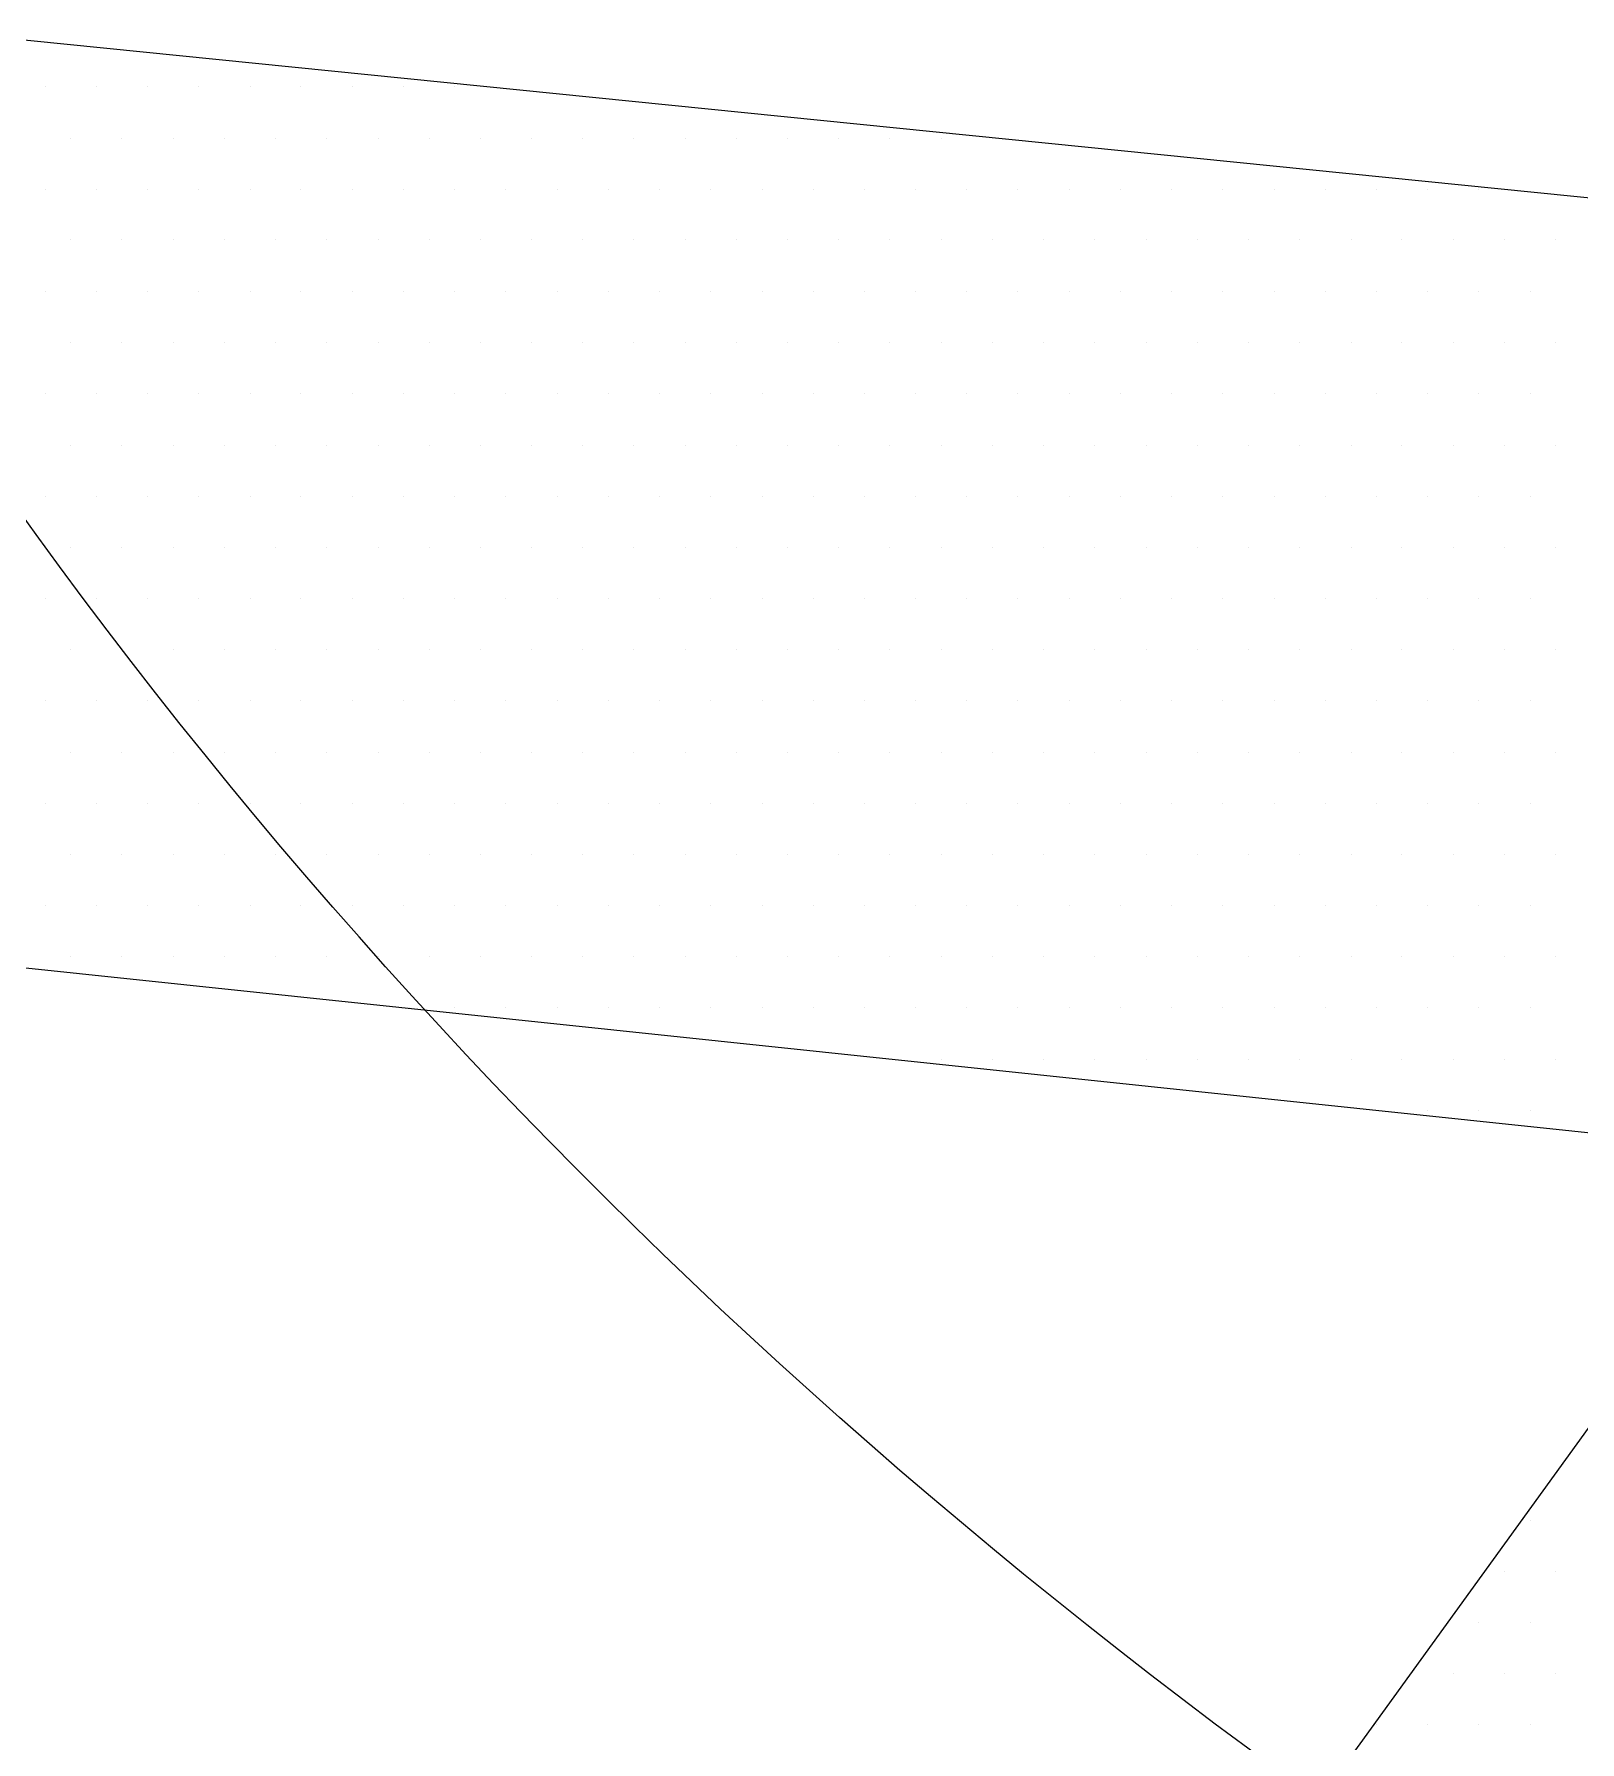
# Paper-space layout 'TOP_A1_00200_01-01-2017_MODELE' of a CAD drawing. Header units: millimetres. Extents: x -52 to 293, y -3 to 294.
# Drawn here: x -26.957 to -24.188, y 48.475 to 51.535 of the extents above; entities that cross this region are included whole.
import ezdxf

# ---------------------------------------------------------------- set-up
doc = ezdxf.new("R2010")
doc.units = ezdxf.units.MM
doc.header["$LTSCALE"] = 2
doc.linetypes.add('CACHEX2', pattern=[0.75, 0.5, -0.25])
for name, color, linetype in [('CALQUE_7', 4, 'Continuous'), ('CARTOUCHE', 7, 'Continuous'), ('rosace', 7, 'Continuous')]:
    doc.layers.add(name, color=color, linetype=linetype)

# ---------------------------------------------------------------- blocks, each defined once
blk = doc.blocks.new('A$C715108E3')
at = {"layer": 'CALQUE_7', "color": 131}
for p, q in [((-18.1847, -18.5599), (-18.1847, -18.5599)), ((-18.0927, -18.5599), (-18.0927, -18.5599)), ((-18.0014, -18.5599), (-18.0014, -18.5599)), ((-17.9094, -18.5599), (-17.9094, -18.5599)), ((-17.8174, -18.5599), (-17.8174, -18.5599)), ((-17.7263, -18.5599), (-17.7263, -18.5599)), ((-17.6341, -18.5599), (-17.6341, -18.5599)), ((-17.5424, -18.5599), (-17.5424, -18.5599)), ((-17.4504, -18.5599), (-17.4504, -18.5599)), ((-18.139, -18.6525), (-18.139, -18.6525)), ((-18.047, -18.6525), (-18.047, -18.6525)), ((-17.9549, -18.6525), (-17.9549, -18.6525)), ((-17.8637, -18.6525), (-17.8637, -18.6525)), ((-17.7716, -18.6525), (-17.7716, -18.6525)), ((-17.6798, -18.6525), (-17.6798, -18.6525)), ((-17.588, -18.6525), (-17.588, -18.6525)), ((-17.4965, -18.6525), (-17.4965, -18.6525)), ((-17.4049, -18.6525), (-17.4049, -18.6525)), ((-17.3129, -18.6525), (-17.3129, -18.6525)), ((-17.2214, -18.6525), (-17.2214, -18.6525)), ((-17.1296, -18.6525), (-17.1296, -18.6525)), ((-17.0377, -18.6525), (-17.0377, -18.6525)), ((-16.9463, -18.6525), (-16.9463, -18.6525)), ((-16.8544, -18.6525), (-16.8544, -18.6525)), ((-16.7626, -18.6525), (-16.7626, -18.6525)), ((-16.6712, -18.6525), (-16.6712, -18.6525)), ((-16.5793, -18.6525), (-16.5793, -18.6525)), ((-18.1847, -18.7438), (-18.1847, -18.7438)), ((-18.0927, -18.7438), (-18.0927, -18.7438)), ((-18.0014, -18.7438), (-18.0014, -18.7438)), ((-17.9094, -18.7438), (-17.9094, -18.7438)), ((-17.8174, -18.7438), (-17.8174, -18.7438)), ((-17.7263, -18.7438), (-17.7263, -18.7438)), ((-17.6341, -18.7438), (-17.6341, -18.7438)), ((-17.5424, -18.7438), (-17.5424, -18.7438)), ((-17.4504, -18.7438), (-17.4504, -18.7438)), ((-17.359, -18.7438), (-17.359, -18.7438)), ((-17.2671, -18.7438), (-17.2671, -18.7438)), ((-17.1753, -18.7438), (-17.1753, -18.7438)), ((-17.0838, -18.7438), (-17.0838, -18.7438)), ((-16.992, -18.7438), (-16.992, -18.7438)), ((-16.9002, -18.7438), (-16.9002, -18.7438)), ((-16.8087, -18.7438), (-16.8087, -18.7438)), ((-16.7169, -18.7438), (-16.7169, -18.7438)), ((-16.6249, -18.7438), (-16.6249, -18.7438)), ((-16.5336, -18.7438), (-16.5336, -18.7438)), ((-16.4418, -18.7438), (-16.4418, -18.7438)), ((-16.3497, -18.7438), (-16.3497, -18.7438)), ((-16.2577, -18.7438), (-16.2577, -18.7438)), ((-16.1666, -18.7438), (-16.1666, -18.7438)), ((-16.0744, -18.7438), (-16.0744, -18.7438)), ((-15.9828, -18.7438), (-15.9828, -18.7438)), ((-15.8915, -18.7438), (-15.8915, -18.7438)), ((-15.7995, -18.7438), (-15.7995, -18.7438)), ((-15.7075, -18.7438), (-15.7075, -18.7438)), ((-15.616, -18.7438), (-15.616, -18.7438)), ((-18.139, -18.835), (-18.139, -18.835)), ((-18.047, -18.835), (-18.047, -18.835)), ((-17.9549, -18.835), (-17.9549, -18.835)), ((-17.8637, -18.835), (-17.8637, -18.835)), ((-17.7716, -18.835), (-17.7716, -18.835)), ((-17.6798, -18.835), (-17.6798, -18.835)), ((-17.588, -18.835), (-17.588, -18.835)), ((-17.4965, -18.835), (-17.4965, -18.835)), ((-17.4049, -18.835), (-17.4049, -18.835)), ((-17.3129, -18.835), (-17.3129, -18.835)), ((-17.2214, -18.835), (-17.2214, -18.835)), ((-17.1296, -18.835), (-17.1296, -18.835)), ((-17.0377, -18.835), (-17.0377, -18.835)), ((-16.9463, -18.835), (-16.9463, -18.835)), ((-16.8544, -18.835), (-16.8544, -18.835)), ((-16.7626, -18.835), (-16.7626, -18.835)), ((-16.6712, -18.835), (-16.6712, -18.835)), ((-16.5793, -18.835), (-16.5793, -18.835)), ((-16.4873, -18.835), (-16.4873, -18.835)), ((-16.3953, -18.835), (-16.3953, -18.835)), ((-16.304, -18.835), (-16.304, -18.835)), ((-16.212, -18.835), (-16.212, -18.835)), ((-16.1203, -18.835), (-16.1203, -18.835)), ((-16.0287, -18.835), (-16.0287, -18.835)), ((-15.9369, -18.835), (-15.9369, -18.835)), ((-15.845, -18.835), (-15.845, -18.835)), ((-15.754, -18.835), (-15.754, -18.835)), ((-15.6619, -18.835), (-15.6619, -18.835)), ((-15.5699, -18.835), (-15.5699, -18.835)), ((-15.4786, -18.835), (-15.4786, -18.835)), ((-18.1847, -18.9276), (-18.1847, -18.9276)), ((-18.0927, -18.9276), (-18.0927, -18.9276)), ((-18.0014, -18.9276), (-18.0014, -18.9276)), ((-17.9094, -18.9276), (-17.9094, -18.9276)), ((-17.8174, -18.9276), (-17.8174, -18.9276)), ((-17.7263, -18.9276), (-17.7263, -18.9276)), ((-17.6341, -18.9276), (-17.6341, -18.9276)), ((-17.5424, -18.9276), (-17.5424, -18.9276)), ((-17.4504, -18.9276), (-17.4504, -18.9276)), ((-17.359, -18.9276), (-17.359, -18.9276)), ((-17.2671, -18.9276), (-17.2671, -18.9276)), ((-17.1753, -18.9276), (-17.1753, -18.9276)), ((-17.0838, -18.9276), (-17.0838, -18.9276)), ((-16.992, -18.9276), (-16.992, -18.9276)), ((-16.9002, -18.9276), (-16.9002, -18.9276)), ((-16.8087, -18.9276), (-16.8087, -18.9276)), ((-16.7169, -18.9276), (-16.7169, -18.9276)), ((-16.6249, -18.9276), (-16.6249, -18.9276)), ((-16.5336, -18.9276), (-16.5336, -18.9276)), ((-16.4418, -18.9276), (-16.4418, -18.9276)), ((-16.3497, -18.9276), (-16.3497, -18.9276)), ((-16.2577, -18.9276), (-16.2577, -18.9276)), ((-16.1666, -18.9276), (-16.1666, -18.9276)), ((-16.0744, -18.9276), (-16.0744, -18.9276)), ((-15.9828, -18.9276), (-15.9828, -18.9276)), ((-15.8915, -18.9276), (-15.8915, -18.9276)), ((-15.7995, -18.9276), (-15.7995, -18.9276)), ((-15.7075, -18.9276), (-15.7075, -18.9276)), ((-15.616, -18.9276), (-15.616, -18.9276)), ((-15.5242, -18.9276), (-15.5242, -18.9276)), ((-18.139, -19.0189), (-18.139, -19.0189)), ((-18.047, -19.0189), (-18.047, -19.0189)), ((-17.9549, -19.0189), (-17.9549, -19.0189)), ((-17.8637, -19.0189), (-17.8637, -19.0189)), ((-17.7716, -19.0189), (-17.7716, -19.0189)), ((-17.6798, -19.0189), (-17.6798, -19.0189)), ((-17.588, -19.0189), (-17.588, -19.0189)), ((-17.4965, -19.0189), (-17.4965, -19.0189)), ((-17.4049, -19.0189), (-17.4049, -19.0189)), ((-17.3129, -19.0189), (-17.3129, -19.0189)), ((-17.2214, -19.0189), (-17.2214, -19.0189)), ((-17.1296, -19.0189), (-17.1296, -19.0189)), ((-17.0377, -19.0189), (-17.0377, -19.0189)), ((-16.9463, -19.0189), (-16.9463, -19.0189)), ((-16.8544, -19.0189), (-16.8544, -19.0189)), ((-16.7626, -19.0189), (-16.7626, -19.0189)), ((-16.6712, -19.0189), (-16.6712, -19.0189)), ((-16.5793, -19.0189), (-16.5793, -19.0189)), ((-16.4873, -19.0189), (-16.4873, -19.0189)), ((-16.3953, -19.0189), (-16.3953, -19.0189)), ((-16.304, -19.0189), (-16.304, -19.0189)), ((-16.212, -19.0189), (-16.212, -19.0189)), ((-16.1203, -19.0189), (-16.1203, -19.0189)), ((-16.0287, -19.0189), (-16.0287, -19.0189)), ((-15.9369, -19.0189), (-15.9369, -19.0189)), ((-15.845, -19.0189), (-15.845, -19.0189)), ((-15.754, -19.0189), (-15.754, -19.0189)), ((-15.6619, -19.0189), (-15.6619, -19.0189)), ((-15.5699, -19.0189), (-15.5699, -19.0189)), ((-15.4786, -19.0189), (-15.4786, -19.0189)), ((-18.1847, -19.1101), (-18.1847, -19.1101)), ((-18.0927, -19.1101), (-18.0927, -19.1101)), ((-18.0014, -19.1101), (-18.0014, -19.1101)), ((-17.9094, -19.1101), (-17.9094, -19.1101)), ((-17.8174, -19.1101), (-17.8174, -19.1101)), ((-17.7263, -19.1101), (-17.7263, -19.1101)), ((-17.6341, -19.1101), (-17.6341, -19.1101)), ((-17.5424, -19.1101), (-17.5424, -19.1101)), ((-17.4504, -19.1101), (-17.4504, -19.1101)), ((-17.359, -19.1101), (-17.359, -19.1101)), ((-17.2671, -19.1101), (-17.2671, -19.1101)), ((-17.1753, -19.1101), (-17.1753, -19.1101)), ((-17.0838, -19.1101), (-17.0838, -19.1101)), ((-16.992, -19.1101), (-16.992, -19.1101)), ((-16.9002, -19.1101), (-16.9002, -19.1101)), ((-16.8087, -19.1101), (-16.8087, -19.1101)), ((-16.7169, -19.1101), (-16.7169, -19.1101)), ((-16.6249, -19.1101), (-16.6249, -19.1101)), ((-16.5336, -19.1101), (-16.5336, -19.1101)), ((-16.4418, -19.1101), (-16.4418, -19.1101)), ((-16.3497, -19.1101), (-16.3497, -19.1101)), ((-16.2577, -19.1101), (-16.2577, -19.1101)), ((-16.1666, -19.1101), (-16.1666, -19.1101)), ((-16.0744, -19.1101), (-16.0744, -19.1101)), ((-15.9828, -19.1101), (-15.9828, -19.1101)), ((-15.8915, -19.1101), (-15.8915, -19.1101)), ((-15.7995, -19.1101), (-15.7995, -19.1101)), ((-15.7075, -19.1101), (-15.7075, -19.1101)), ((-15.616, -19.1101), (-15.616, -19.1101)), ((-15.5242, -19.1101), (-15.5242, -19.1101)), ((-18.139, -19.2027), (-18.139, -19.2027)), ((-18.047, -19.2027), (-18.047, -19.2027)), ((-17.9549, -19.2027), (-17.9549, -19.2027)), ((-17.8637, -19.2027), (-17.8637, -19.2027)), ((-17.7716, -19.2027), (-17.7716, -19.2027)), ((-17.6798, -19.2027), (-17.6798, -19.2027)), ((-17.588, -19.2027), (-17.588, -19.2027)), ((-17.4965, -19.2027), (-17.4965, -19.2027)), ((-17.4049, -19.2027), (-17.4049, -19.2027)), ((-17.3129, -19.2027), (-17.3129, -19.2027)), ((-17.2214, -19.2027), (-17.2214, -19.2027)), ((-17.1296, -19.2027), (-17.1296, -19.2027)), ((-17.0377, -19.2027), (-17.0377, -19.2027)), ((-16.9463, -19.2027), (-16.9463, -19.2027)), ((-16.8544, -19.2027), (-16.8544, -19.2027)), ((-16.7626, -19.2027), (-16.7626, -19.2027)), ((-16.6712, -19.2027), (-16.6712, -19.2027)), ((-16.5793, -19.2027), (-16.5793, -19.2027)), ((-16.4873, -19.2027), (-16.4873, -19.2027)), ((-16.3953, -19.2027), (-16.3953, -19.2027)), ((-16.304, -19.2027), (-16.304, -19.2027)), ((-16.212, -19.2027), (-16.212, -19.2027)), ((-16.1203, -19.2027), (-16.1203, -19.2027)), ((-16.0287, -19.2027), (-16.0287, -19.2027)), ((-15.9369, -19.2027), (-15.9369, -19.2027)), ((-15.845, -19.2027), (-15.845, -19.2027)), ((-15.754, -19.2027), (-15.754, -19.2027)), ((-15.6619, -19.2027), (-15.6619, -19.2027)), ((-15.5699, -19.2027), (-15.5699, -19.2027)), ((-15.4786, -19.2027), (-15.4786, -19.2027)), ((-18.1847, -19.294), (-18.1847, -19.294)), ((-18.0927, -19.294), (-18.0927, -19.294)), ((-18.0014, -19.294), (-18.0014, -19.294)), ((-17.9094, -19.294), (-17.9094, -19.294)), ((-17.8174, -19.294), (-17.8174, -19.294)), ((-17.7263, -19.294), (-17.7263, -19.294)), ((-17.6341, -19.294), (-17.6341, -19.294)), ((-17.5424, -19.294), (-17.5424, -19.294)), ((-17.4504, -19.294), (-17.4504, -19.294)), ((-17.359, -19.294), (-17.359, -19.294)), ((-17.2671, -19.294), (-17.2671, -19.294)), ((-17.1753, -19.294), (-17.1753, -19.294)), ((-17.0838, -19.294), (-17.0838, -19.294)), ((-16.992, -19.294), (-16.992, -19.294)), ((-16.9002, -19.294), (-16.9002, -19.294)), ((-16.8087, -19.294), (-16.8087, -19.294)), ((-16.7169, -19.294), (-16.7169, -19.294)), ((-16.6249, -19.294), (-16.6249, -19.294)), ((-16.5336, -19.294), (-16.5336, -19.294)), ((-16.4418, -19.294), (-16.4418, -19.294)), ((-16.3497, -19.294), (-16.3497, -19.294)), ((-16.2577, -19.294), (-16.2577, -19.294)), ((-16.1666, -19.294), (-16.1666, -19.294)), ((-16.0744, -19.294), (-16.0744, -19.294)), ((-15.9828, -19.294), (-15.9828, -19.294)), ((-15.8915, -19.294), (-15.8915, -19.294)), ((-15.7995, -19.294), (-15.7995, -19.294)), ((-15.7075, -19.294), (-15.7075, -19.294)), ((-15.616, -19.294), (-15.616, -19.294)), ((-15.5242, -19.294), (-15.5242, -19.294)), ((-18.139, -19.3855), (-18.139, -19.3855)), ((-18.047, -19.3855), (-18.047, -19.3855)), ((-17.9549, -19.3855), (-17.9549, -19.3855)), ((-17.8637, -19.3855), (-17.8637, -19.3855)), ((-17.7716, -19.3855), (-17.7716, -19.3855)), ((-17.6798, -19.3855), (-17.6798, -19.3855)), ((-17.588, -19.3855), (-17.588, -19.3855)), ((-17.4965, -19.3855), (-17.4965, -19.3855)), ((-17.4049, -19.3855), (-17.4049, -19.3855)), ((-17.3129, -19.3855), (-17.3129, -19.3855)), ((-17.2214, -19.3855), (-17.2214, -19.3855)), ((-17.1296, -19.3855), (-17.1296, -19.3855)), ((-17.0377, -19.3855), (-17.0377, -19.3855)), ((-16.9463, -19.3855), (-16.9463, -19.3855)), ((-16.8544, -19.3855), (-16.8544, -19.3855)), ((-16.7626, -19.3855), (-16.7626, -19.3855)), ((-16.6712, -19.3855), (-16.6712, -19.3855)), ((-16.5793, -19.3855), (-16.5793, -19.3855)), ((-16.4873, -19.3855), (-16.4873, -19.3855)), ((-16.3953, -19.3855), (-16.3953, -19.3855)), ((-16.304, -19.3855), (-16.304, -19.3855)), ((-16.212, -19.3855), (-16.212, -19.3855)), ((-16.1203, -19.3855), (-16.1203, -19.3855)), ((-16.0287, -19.3855), (-16.0287, -19.3855)), ((-15.9369, -19.3855), (-15.9369, -19.3855)), ((-15.845, -19.3855), (-15.845, -19.3855)), ((-15.754, -19.3855), (-15.754, -19.3855)), ((-15.6619, -19.3855), (-15.6619, -19.3855)), ((-15.5699, -19.3855), (-15.5699, -19.3855)), ((-15.4786, -19.3855), (-15.4786, -19.3855)), ((-18.1847, -19.4779), (-18.1847, -19.4779)), ((-18.0927, -19.4779), (-18.0927, -19.4779)), ((-18.0014, -19.4779), (-18.0014, -19.4779)), ((-17.9094, -19.4779), (-17.9094, -19.4779)), ((-17.8174, -19.4779), (-17.8174, -19.4779)), ((-17.7263, -19.4779), (-17.7263, -19.4779)), ((-17.6341, -19.4779), (-17.6341, -19.4779)), ((-17.5424, -19.4779), (-17.5424, -19.4779)), ((-17.4504, -19.4779), (-17.4504, -19.4779)), ((-17.359, -19.4779), (-17.359, -19.4779)), ((-17.2671, -19.4779), (-17.2671, -19.4779)), ((-17.1753, -19.4779), (-17.1753, -19.4779)), ((-17.0838, -19.4779), (-17.0838, -19.4779)), ((-16.992, -19.4779), (-16.992, -19.4779)), ((-16.9002, -19.4779), (-16.9002, -19.4779)), ((-16.8087, -19.4779), (-16.8087, -19.4779)), ((-16.7169, -19.4779), (-16.7169, -19.4779)), ((-16.6249, -19.4779), (-16.6249, -19.4779)), ((-16.5336, -19.4779), (-16.5336, -19.4779)), ((-16.4418, -19.4779), (-16.4418, -19.4779)), ((-16.3497, -19.4779), (-16.3497, -19.4779)), ((-16.2577, -19.4779), (-16.2577, -19.4779)), ((-16.1666, -19.4779), (-16.1666, -19.4779)), ((-16.0744, -19.4779), (-16.0744, -19.4779)), ((-15.9828, -19.4779), (-15.9828, -19.4779)), ((-15.8915, -19.4779), (-15.8915, -19.4779)), ((-15.7995, -19.4779), (-15.7995, -19.4779)), ((-15.7075, -19.4779), (-15.7075, -19.4779)), ((-15.616, -19.4779), (-15.616, -19.4779)), ((-15.5242, -19.4779), (-15.5242, -19.4779)), ((-18.139, -19.5693), (-18.139, -19.5693)), ((-18.047, -19.5693), (-18.047, -19.5693)), ((-17.9549, -19.5693), (-17.9549, -19.5693)), ((-17.8637, -19.5693), (-17.8637, -19.5693)), ((-17.7716, -19.5693), (-17.7716, -19.5693)), ((-17.6798, -19.5693), (-17.6798, -19.5693)), ((-17.588, -19.5693), (-17.588, -19.5693)), ((-17.4965, -19.5693), (-17.4965, -19.5693)), ((-17.4049, -19.5693), (-17.4049, -19.5693)), ((-17.3129, -19.5693), (-17.3129, -19.5693)), ((-17.2214, -19.5693), (-17.2214, -19.5693)), ((-17.1296, -19.5693), (-17.1296, -19.5693)), ((-17.0377, -19.5693), (-17.0377, -19.5693)), ((-16.9463, -19.5693), (-16.9463, -19.5693)), ((-16.8544, -19.5693), (-16.8544, -19.5693)), ((-16.7626, -19.5693), (-16.7626, -19.5693)), ((-16.6712, -19.5693), (-16.6712, -19.5693)), ((-16.5793, -19.5693), (-16.5793, -19.5693)), ((-16.4873, -19.5693), (-16.4873, -19.5693)), ((-16.3953, -19.5693), (-16.3953, -19.5693)), ((-16.304, -19.5693), (-16.304, -19.5693)), ((-16.212, -19.5693), (-16.212, -19.5693)), ((-16.1203, -19.5693), (-16.1203, -19.5693)), ((-16.0287, -19.5693), (-16.0287, -19.5693)), ((-15.9369, -19.5693), (-15.9369, -19.5693)), ((-15.845, -19.5693), (-15.845, -19.5693)), ((-15.754, -19.5693), (-15.754, -19.5693)), ((-15.6619, -19.5693), (-15.6619, -19.5693)), ((-15.5699, -19.5693), (-15.5699, -19.5693)), ((-15.4786, -19.5693), (-15.4786, -19.5693)), ((-18.1847, -19.6606), (-18.1847, -19.6606)), ((-18.0927, -19.6606), (-18.0927, -19.6606)), ((-18.0014, -19.6606), (-18.0014, -19.6606)), ((-17.9094, -19.6606), (-17.9094, -19.6606)), ((-17.8174, -19.6606), (-17.8174, -19.6606)), ((-17.7263, -19.6606), (-17.7263, -19.6606)), ((-17.6341, -19.6606), (-17.6341, -19.6606)), ((-17.5424, -19.6606), (-17.5424, -19.6606)), ((-17.4504, -19.6606), (-17.4504, -19.6606)), ((-17.359, -19.6606), (-17.359, -19.6606)), ((-17.2671, -19.6606), (-17.2671, -19.6606)), ((-17.1753, -19.6606), (-17.1753, -19.6606)), ((-17.0838, -19.6606), (-17.0838, -19.6606)), ((-16.992, -19.6606), (-16.992, -19.6606)), ((-16.9002, -19.6606), (-16.9002, -19.6606)), ((-16.8087, -19.6606), (-16.8087, -19.6606)), ((-16.7169, -19.6606), (-16.7169, -19.6606)), ((-16.6249, -19.6606), (-16.6249, -19.6606)), ((-16.5336, -19.6606), (-16.5336, -19.6606)), ((-16.4418, -19.6606), (-16.4418, -19.6606)), ((-16.3497, -19.6606), (-16.3497, -19.6606)), ((-16.2577, -19.6606), (-16.2577, -19.6606)), ((-16.1666, -19.6606), (-16.1666, -19.6606)), ((-16.0744, -19.6606), (-16.0744, -19.6606)), ((-15.9828, -19.6606), (-15.9828, -19.6606)), ((-15.8915, -19.6606), (-15.8915, -19.6606)), ((-15.7995, -19.6606), (-15.7995, -19.6606)), ((-15.7075, -19.6606), (-15.7075, -19.6606)), ((-15.616, -19.6606), (-15.616, -19.6606)), ((-15.5242, -19.6606), (-15.5242, -19.6606)), ((-18.139, -19.753), (-18.139, -19.753)), ((-18.047, -19.753), (-18.047, -19.753)), ((-17.9549, -19.753), (-17.9549, -19.753)), ((-17.8637, -19.753), (-17.8637, -19.753)), ((-17.7716, -19.753), (-17.7716, -19.753)), ((-17.6798, -19.753), (-17.6798, -19.753)), ((-17.588, -19.753), (-17.588, -19.753)), ((-17.4965, -19.753), (-17.4965, -19.753)), ((-17.4049, -19.753), (-17.4049, -19.753)), ((-17.3129, -19.753), (-17.3129, -19.753)), ((-17.2214, -19.753), (-17.2214, -19.753)), ((-17.1296, -19.753), (-17.1296, -19.753)), ((-17.0377, -19.753), (-17.0377, -19.753)), ((-16.9463, -19.753), (-16.9463, -19.753)), ((-16.8544, -19.753), (-16.8544, -19.753)), ((-16.7626, -19.753), (-16.7626, -19.753)), ((-16.6712, -19.753), (-16.6712, -19.753)), ((-16.5793, -19.753), (-16.5793, -19.753)), ((-16.4873, -19.753), (-16.4873, -19.753)), ((-16.3953, -19.753), (-16.3953, -19.753)), ((-16.304, -19.753), (-16.304, -19.753)), ((-16.212, -19.753), (-16.212, -19.753)), ((-16.1203, -19.753), (-16.1203, -19.753)), ((-16.0287, -19.753), (-16.0287, -19.753)), ((-15.9369, -19.753), (-15.9369, -19.753)), ((-15.845, -19.753), (-15.845, -19.753)), ((-15.754, -19.753), (-15.754, -19.753)), ((-15.6619, -19.753), (-15.6619, -19.753)), ((-15.5699, -19.753), (-15.5699, -19.753)), ((-15.4786, -19.753), (-15.4786, -19.753)), ((-18.1847, -19.8444), (-18.1847, -19.8444)), ((-18.0927, -19.8444), (-18.0927, -19.8444)), ((-18.0014, -19.8444), (-18.0014, -19.8444)), ((-17.9094, -19.8444), (-17.9094, -19.8444)), ((-17.8174, -19.8444), (-17.8174, -19.8444)), ((-17.7263, -19.8444), (-17.7263, -19.8444)), ((-17.6341, -19.8444), (-17.6341, -19.8444)), ((-17.5424, -19.8444), (-17.5424, -19.8444)), ((-17.4504, -19.8444), (-17.4504, -19.8444)), ((-17.359, -19.8444), (-17.359, -19.8444)), ((-17.2671, -19.8444), (-17.2671, -19.8444)), ((-17.1753, -19.8444), (-17.1753, -19.8444)), ((-17.0838, -19.8444), (-17.0838, -19.8444)), ((-16.992, -19.8444), (-16.992, -19.8444)), ((-16.9002, -19.8444), (-16.9002, -19.8444)), ((-16.8087, -19.8444), (-16.8087, -19.8444)), ((-16.7169, -19.8444), (-16.7169, -19.8444)), ((-16.6249, -19.8444), (-16.6249, -19.8444)), ((-16.5336, -19.8444), (-16.5336, -19.8444)), ((-16.4418, -19.8444), (-16.4418, -19.8444)), ((-16.3497, -19.8444), (-16.3497, -19.8444)), ((-16.2577, -19.8444), (-16.2577, -19.8444)), ((-16.1666, -19.8444), (-16.1666, -19.8444)), ((-16.0744, -19.8444), (-16.0744, -19.8444)), ((-15.9828, -19.8444), (-15.9828, -19.8444)), ((-15.8915, -19.8444), (-15.8915, -19.8444)), ((-15.7995, -19.8444), (-15.7995, -19.8444)), ((-15.7075, -19.8444), (-15.7075, -19.8444)), ((-15.616, -19.8444), (-15.616, -19.8444)), ((-15.5242, -19.8444), (-15.5242, -19.8444)), ((-18.139, -19.9357), (-18.139, -19.9357)), ((-18.047, -19.9357), (-18.047, -19.9357)), ((-17.9549, -19.9357), (-17.9549, -19.9357)), ((-17.8637, -19.9357), (-17.8637, -19.9357)), ((-17.7716, -19.9357), (-17.7716, -19.9357)), ((-17.6798, -19.9357), (-17.6798, -19.9357)), ((-17.588, -19.9357), (-17.588, -19.9357)), ((-17.4965, -19.9357), (-17.4965, -19.9357)), ((-17.4049, -19.9357), (-17.4049, -19.9357)), ((-17.3129, -19.9357), (-17.3129, -19.9357)), ((-17.2214, -19.9357), (-17.2214, -19.9357)), ((-17.1296, -19.9357), (-17.1296, -19.9357)), ((-17.0377, -19.9357), (-17.0377, -19.9357)), ((-16.9463, -19.9357), (-16.9463, -19.9357)), ((-16.8544, -19.9357), (-16.8544, -19.9357)), ((-16.7626, -19.9357), (-16.7626, -19.9357)), ((-16.6712, -19.9357), (-16.6712, -19.9357)), ((-16.5793, -19.9357), (-16.5793, -19.9357)), ((-16.4873, -19.9357), (-16.4873, -19.9357)), ((-16.3953, -19.9357), (-16.3953, -19.9357)), ((-16.304, -19.9357), (-16.304, -19.9357)), ((-16.212, -19.9357), (-16.212, -19.9357)), ((-16.1203, -19.9357), (-16.1203, -19.9357)), ((-16.0287, -19.9357), (-16.0287, -19.9357)), ((-15.9369, -19.9357), (-15.9369, -19.9357)), ((-15.845, -19.9357), (-15.845, -19.9357)), ((-15.754, -19.9357), (-15.754, -19.9357)), ((-15.6619, -19.9357), (-15.6619, -19.9357)), ((-15.5699, -19.9357), (-15.5699, -19.9357)), ((-15.4786, -19.9357), (-15.4786, -19.9357)), ((-18.1847, -20.0281), (-18.1847, -20.0281)), ((-18.0927, -20.0281), (-18.0927, -20.0281)), ((-18.0014, -20.0281), (-18.0014, -20.0281)), ((-17.9094, -20.0281), (-17.9094, -20.0281)), ((-17.8174, -20.0281), (-17.8174, -20.0281)), ((-17.7263, -20.0281), (-17.7263, -20.0281)), ((-17.6341, -20.0281), (-17.6341, -20.0281)), ((-17.5424, -20.0281), (-17.5424, -20.0281)), ((-17.4504, -20.0281), (-17.4504, -20.0281)), ((-17.359, -20.0281), (-17.359, -20.0281)), ((-17.2671, -20.0281), (-17.2671, -20.0281)), ((-17.1753, -20.0281), (-17.1753, -20.0281)), ((-17.0838, -20.0281), (-17.0838, -20.0281)), ((-16.992, -20.0281), (-16.992, -20.0281)), ((-16.9002, -20.0281), (-16.9002, -20.0281)), ((-16.8087, -20.0281), (-16.8087, -20.0281)), ((-16.7169, -20.0281), (-16.7169, -20.0281)), ((-16.6249, -20.0281), (-16.6249, -20.0281)), ((-16.5336, -20.0281), (-16.5336, -20.0281)), ((-16.4418, -20.0281), (-16.4418, -20.0281)), ((-16.3497, -20.0281), (-16.3497, -20.0281)), ((-16.2577, -20.0281), (-16.2577, -20.0281)), ((-16.1666, -20.0281), (-16.1666, -20.0281)), ((-16.0744, -20.0281), (-16.0744, -20.0281)), ((-15.9828, -20.0281), (-15.9828, -20.0281)), ((-15.8915, -20.0281), (-15.8915, -20.0281)), ((-15.7995, -20.0281), (-15.7995, -20.0281)), ((-15.7075, -20.0281), (-15.7075, -20.0281)), ((-15.616, -20.0281), (-15.616, -20.0281)), ((-15.5242, -20.0281), (-15.5242, -20.0281)), ((-18.139, -20.1196), (-18.139, -20.1196)), ((-18.047, -20.1196), (-18.047, -20.1196)), ((-17.9549, -20.1196), (-17.9549, -20.1196)), ((-17.8637, -20.1196), (-17.8637, -20.1196)), ((-17.7716, -20.1196), (-17.7716, -20.1196)), ((-17.6798, -20.1196), (-17.6798, -20.1196)), ((-17.588, -20.1196), (-17.588, -20.1196)), ((-17.4965, -20.1196), (-17.4965, -20.1196)), ((-17.4049, -20.1196), (-17.4049, -20.1196)), ((-17.3129, -20.1196), (-17.3129, -20.1196)), ((-17.2214, -20.1196), (-17.2214, -20.1196)), ((-17.1296, -20.1196), (-17.1296, -20.1196)), ((-17.0377, -20.1196), (-17.0377, -20.1196)), ((-16.9463, -20.1196), (-16.9463, -20.1196)), ((-16.8544, -20.1196), (-16.8544, -20.1196)), ((-16.7626, -20.1196), (-16.7626, -20.1196)), ((-16.6712, -20.1196), (-16.6712, -20.1196)), ((-16.5793, -20.1196), (-16.5793, -20.1196)), ((-16.4873, -20.1196), (-16.4873, -20.1196)), ((-16.3953, -20.1196), (-16.3953, -20.1196)), ((-16.304, -20.1196), (-16.304, -20.1196)), ((-16.212, -20.1196), (-16.212, -20.1196)), ((-16.1203, -20.1196), (-16.1203, -20.1196)), ((-16.0287, -20.1196), (-16.0287, -20.1196)), ((-15.9369, -20.1196), (-15.9369, -20.1196)), ((-15.845, -20.1196), (-15.845, -20.1196)), ((-15.754, -20.1196), (-15.754, -20.1196)), ((-15.6619, -20.1196), (-15.6619, -20.1196)), ((-15.5699, -20.1196), (-15.5699, -20.1196)), ((-15.4786, -20.1196), (-15.4786, -20.1196)), ((-17.5325, -20.211), (-17.5325, -20.211)), ((-17.4504, -20.211), (-17.4504, -20.211)), ((-17.359, -20.211), (-17.359, -20.211)), ((-17.2671, -20.211), (-17.2671, -20.211)), ((-17.1753, -20.211), (-17.1753, -20.211)), ((-17.0838, -20.211), (-17.0838, -20.211)), ((-16.992, -20.211), (-16.992, -20.211)), ((-16.9002, -20.211), (-16.9002, -20.211)), ((-16.8087, -20.211), (-16.8087, -20.211)), ((-16.7169, -20.211), (-16.7169, -20.211)), ((-16.6249, -20.211), (-16.6249, -20.211)), ((-16.5336, -20.211), (-16.5336, -20.211)), ((-16.4418, -20.211), (-16.4418, -20.211)), ((-16.3497, -20.211), (-16.3497, -20.211)), ((-16.2577, -20.211), (-16.2577, -20.211)), ((-16.1666, -20.211), (-16.1666, -20.211)), ((-16.0744, -20.211), (-16.0744, -20.211)), ((-15.9828, -20.211), (-15.9828, -20.211)), ((-15.8915, -20.211), (-15.8915, -20.211)), ((-15.7995, -20.211), (-15.7995, -20.211)), ((-15.7075, -20.211), (-15.7075, -20.211)), ((-15.616, -20.211), (-15.616, -20.211)), ((-15.5242, -20.211), (-15.5242, -20.211)), ((-16.664, -20.3034), (-16.664, -20.3034)), ((-16.5793, -20.3034), (-16.5793, -20.3034)), ((-16.4873, -20.3034), (-16.4873, -20.3034)), ((-16.3953, -20.3034), (-16.3953, -20.3034)), ((-16.304, -20.3034), (-16.304, -20.3034)), ((-16.212, -20.3034), (-16.212, -20.3034)), ((-16.1203, -20.3034), (-16.1203, -20.3034)), ((-16.0287, -20.3034), (-16.0287, -20.3034)), ((-15.9369, -20.3034), (-15.9369, -20.3034)), ((-15.845, -20.3034), (-15.845, -20.3034)), ((-15.754, -20.3034), (-15.754, -20.3034)), ((-15.6619, -20.3034), (-15.6619, -20.3034)), ((-15.5699, -20.3034), (-15.5699, -20.3034)), ((-15.4786, -20.3034), (-15.4786, -20.3034)), ((-15.7959, -20.3947), (-15.7959, -20.3947)), ((-15.7075, -20.3947), (-15.7075, -20.3947)), ((-15.616, -20.3947), (-15.616, -20.3947)), ((-15.5242, -20.3947), (-15.5242, -20.3947)), ((-15.4732, -21.0375), (-15.4732, -21.0375)), ((-15.5396, -21.1288), (-15.5396, -21.1288)), ((-15.5242, -21.1288), (-15.5242, -21.1288)), ((-15.6059, -21.2202), (-15.6059, -21.2202)), ((-15.5699, -21.2202), (-15.5699, -21.2202)), ((-15.4786, -21.2202), (-15.4786, -21.2202)), ((-15.6722, -21.3126), (-15.6722, -21.3126)), ((-15.616, -21.3126), (-15.616, -21.3126)), ((-15.5242, -21.3126), (-15.5242, -21.3126)), ((-15.7386, -21.4039), (-15.7386, -21.4039)), ((-15.6619, -21.4039), (-15.6619, -21.4039)), ((-15.5699, -21.4039), (-15.5699, -21.4039)), ((-15.4786, -21.4039), (-15.4786, -21.4039)), ((-15.8049, -21.4954), (-15.8049, -21.4954)), ((-15.7995, -21.4954), (-15.7995, -21.4954)), ((-15.7075, -21.4954), (-15.7075, -21.4954)), ((-15.616, -21.4954), (-15.616, -21.4954)), ((-15.5242, -21.4954), (-15.5242, -21.4954))]:
    blk.add_line(p, q, dxfattribs=at)
blk.add_lwpolyline([(-13.895, -18.9134), (-20.3713, -18.2597), (-20.2455, -18.5991), (-19.5037, -19.9063), (-19.4659, -20.0075), (-15.0643, -20.4719), (-16.7516, -22.8048), (-16.3741, -23.1322), (-15.8207, -23.5348), (-15.4563, -23.799), (-13.7331, -21.4856)], dxfattribs=at)
blk = doc.blocks.new('A$C581E6685')
at = {"layer": 'rosace', "color": 32, "linetype": 'CACHEX2', "ltscale": 1.5}
blk.add_ellipse((-38.0538, 23.8138), major_axis=(-19.0311, -3.534), ratio=0.590567, dxfattribs=at)
at = {"layer": 'rosace', "color": 32}
blk.add_ellipse((-37.6144, 23.8499), major_axis=(-13.5768, -4.2839), ratio=0.791971, dxfattribs=at)
at = {"layer": 'CARTOUCHE'}
blk.add_blockref('A$C715108E3', (-31.6739, 36.3189), dxfattribs=at)

psp = doc.layouts.new('TOP_A1_00200_01-01-2017_MODELE')

# ---------------------------------------------------------------- block references
at = {"layer": 'CARTOUCHE'}
psp.add_blockref('A$C581E6685', (22.9208, 33.6824), dxfattribs=at)

doc.saveas('drawing.dxf')
